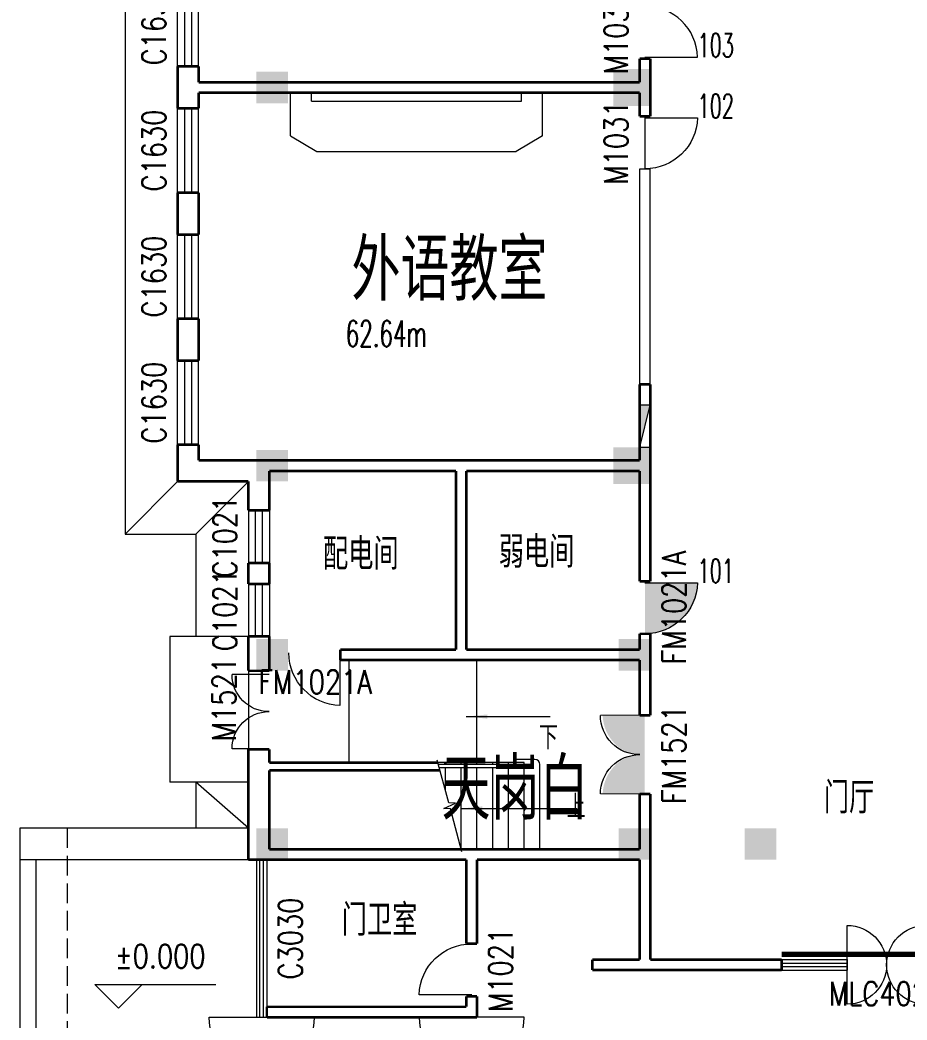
# Model space of a CAD drawing. Extents: x 1575758 to 1999219, y -897052 to -636879.
# Drawn here: x 1599708 to 1616597, y -691940 to -672905 of the extents above; entities that cross this region are included whole.
import ezdxf
from ezdxf.enums import TextEntityAlignment as Align

# ---------------------------------------------------------------- set-up
doc = ezdxf.new("R2010")
doc.units = 0
doc.header["$LTSCALE"] = 1500
doc.header["$MEASUREMENT"] = 0
doc.linetypes.add('CENTER', pattern=[2, 1.25, -0.25, 0.25, -0.25])
doc.linetypes.add('DASH', pattern=[0.35, 0.25, -0.1])
doc.layers.get('0').update_dxf_attribs({"linetype": 'CONTINUOUS', "lineweight": 5})
for name, color, linetype, lineweight in [('COLUMN', 7, 'CONTINUOUS', 5), ('DOTE', 7, 'CENTER', 5), ('P-S-TEXT', 7, 'CONTINUOUS', 5), ('PUB_DIM', 7, 'CONTINUOUS', 5), ('PUB_TEXT', 7, 'CONTINUOUS', 5), ('STAIR', 7, 'CONTINUOUS', 0), ('U型玻璃', 7, 'CONTINUOUS', 5), ('WALL', 7, 'CONTINUOUS', 5), ('WINDOW', 7, 'CONTINUOUS', 0), ('WINDOW_TEXT', 7, 'CONTINUOUS', 5), ('我的', 7, 'CONTINUOUS', 5), ('散水', 7, 'CONTINUOUS', 5), ('消火栓', 7, 'CONTINUOUS', 5), ('看线', 7, 'CONTINUOUS', 5), ('虚线', 7, 'DASH', 5), ('防火卷帘', 7, 'CONTINUOUS', 5)]:
    doc.layers.add(name, color=color, linetype=linetype, lineweight=lineweight)
doc.layers.add('防火门', color=10, linetype='CONTINUOUS')
doc.styles.add('_SIMPLEX', font='SIMPLEX.shx', dxfattribs={"width": 0.6})
doc.styles.add('DIM_FONT', font='romans.shx', dxfattribs={"width": 0.6})
doc.styles.add('H1', font='romans.shx', dxfattribs={"width": 1.2, "bigfont": 'hztxt.shx'})
doc.styles.add('SIMPLEX', font='SIMPLEX.SHX', dxfattribs={"width": 0.6})

# ---------------------------------------------------------------- blocks, each defined once
blk = doc.blocks.new('_FZH')
blk.add_solid([(0.5, -0.5), (-0.5, -0.5), (0.5, 0.5), (-0.5, 0.5)])
blk = doc.blocks.new('M_A10JJG')
for p, q in [((-0.5, -0.5), (-0.5, 0.5)), ((0.5, -0.5), (0.5, 0.5))]:
    blk.add_line(p, q)
for centre, start, end in [((-0.5, 0), 270, 90), ((0.5, 0), 90, 270)]:
    blk.add_arc(centre, 0.5, start, end)
blk = doc.blocks.new('_ARROW')
blk.add_solid([(0, 0), (-1, 0.1), (-1, -0.1)])
blk = doc.blocks.new('M_A2ZXL')
blk.add_line((-0.472, 0), (-0.472, -1))
blk.add_arc((-0.5, 0), 1, 271.6231, 0)
blk = doc.blocks.new('A$C68C06AB7')
at = {"layer": '消火栓'}
blk.add_hatch(color=256, dxfattribs=at).paths.add_polyline_path([(800, 200), (0, 200), (800, 0)])
blk.add_line((0, 200), (800, 0), dxfattribs=at)
blk.add_lwpolyline([(0, 200), (0, 0), (800, 0), (800, 200)], close=True, dxfattribs=at)
blk = doc.blocks.new('_WBLK')
for p, q in [((-0.5, 0.5), (0.5, 0.5)), ((0.5, 0.1667), (-0.5, 0.1667)), ((0.5, -0.1667), (-0.5, -0.1667)), ((-0.5, -0.5), (0.5, -0.5))]:
    blk.add_line(p, q)
at = {"layer": 'WINDOW_TEXT', "style": 'SIMPLEX', "flags": 9}
blk.add_attdef('A', text='', height=1, dxfattribs=at).set_placement((0, 1.5), align=Align.MIDDLE)
blk = doc.blocks.new('M_A3PTU')
for p, q in [((-0.5, 0), (-0.499, -0.498)), ((0.5, 0), (0.499, -0.498))]:
    blk.add_line(p, q)
for centre, start, end in [((-0.498, -0.001), 269.885, 0.0763), ((0.498, -0.001), 179.9237, 270.115)]:
    blk.add_arc(centre, 0.498, start, end)
blk = doc.blocks.new('_DBLK1')
for p, q in [((-0.47, 0), (-0.47, -0.47)), ((0.47, 0), (0.47, -0.47))]:
    blk.add_line(p, q)
for centre, start, end in [((-0.47, 0), 270, 0), ((0.47, 0), 180, 270)]:
    blk.add_arc(centre, 0.47, start, end)
at = {"layer": 'WINDOW_TEXT', "style": 'SIMPLEX', "flags": 9}
blk.add_attdef('A', text='', height=1, dxfattribs=at).set_placement((0, 1.5), align=Align.MIDDLE)

msp = doc.modelspace()

# ---------------------------------------------------------------- hatches: boundary and pattern name
at = {"layer": '防火门'}
for points in [[(1611607.7, -683617.6), (1612607.3, -683617.6, -0.4059403), (1611607.7, -684589.3)], [(1611601.7, -686139), (1610802.1, -686139, 0.4059403), (1611601.7, -686916.4)], [(1611601.7, -687639.5), (1610802.1, -687639.5, -0.4059403), (1611601.7, -686862.2)]]:
    msp.add_hatch(color=256, dxfattribs=at).paths.add_polyline_path(points)

# ---------------------------------------------------------------- linework, layer by layer
at = {"layer": 'DOTE'}
msp.add_line((1602707.8, -681389.3), (1602707.8, -650132.7), dxfattribs=at)
at = {"layer": 'PUB_DIM'}
for p, q in [((1601583.5, -691716.4), (1601133.5, -691266.4)), ((1601133.5, -691266.4), (1602033.5, -691266.4)), ((1602033.5, -691266.4), (1601583.5, -691716.4)), ((1602033.5, -691266.4), (1603435, -691266.4))]:
    msp.add_line(p, q, dxfattribs=at)
for points in [[(1608204.4, -686164.3), (1609802.5, -686164.3)], [(1608107.7, -687914.3), (1610318.8, -687914.3)]]:
    msp.add_lwpolyline(points, dxfattribs=at)
at = {"layer": 'STAIR'}
for p, q in [((1605977.8, -687039.3), (1605977.8, -685089.3)), ((1608407.7, -687039.3), (1608407.7, -685087.3)), ((1607871.1, -687806.3), (1607652.7, -686991)), ((1609307.7, -687039.3), (1607665.6, -687039.3)), ((1609482.2, -687079.3), (1607676.3, -687079.3)), ((1609482.2, -687139.3), (1607692.4, -687139.3)), ((1607807.7, -687569.6), (1607807.7, -687139.3)), ((1608107.7, -687079.3), (1608107.7, -687039.3)), ((1608107.7, -688689.3), (1608107.7, -687139.3)), ((1608407.7, -687079.3), (1608407.7, -687039.3)), ((1608407.7, -688689.3), (1608407.7, -687139.3)), ((1608707.7, -687079.3), (1608707.7, -687039.3)), ((1608707.7, -688689.3), (1608707.7, -687139.3)), ((1609007.7, -687079.3), (1609007.7, -687039.3)), ((1609007.7, -688689.3), (1609007.7, -687139.3)), ((1609507.7, -686979.3), (1609157.7, -686979.3)), ((1609157.7, -687039.3), (1609157.7, -686979.3)), ((1609307.7, -687079.3), (1609307.7, -687039.3)), ((1609307.7, -688689.3), (1609307.7, -687139.3)), ((1609482.2, -687139.3), (1609482.2, -687079.3)), ((1609607.7, -688689.3), (1609607.7, -687077.9)), ((1609607.7, -687079.3), (1609607.7, -687079.3)), ((1609607.7, -688689.3), (1609607.7, -687139.3)), ((1607775.9, -687914.6), (1607997.4, -687813.9)), ((1607902.2, -687922.2), (1607775.9, -687914.6)), ((1607997.4, -687813.9), (1607871.1, -687806.3)), ((1608120.7, -688737.6), (1607902.2, -687922.2)), ((1599707.7, -688889.3), (1599707.7, -695889.3)), ((1600007.7, -688889.3), (1600007.7, -695889.3)), ((1600007.7, -688889.3), (1600007.7, -695889.3))]:
    msp.add_line(p, q, dxfattribs=at)
at = {"layer": 'STAIR', "const_width": 50}
for points in [[(1607807.7, -687079.3), (1607807.7, -687039.3)], [(1609607.7, -688689.3), (1608107.7, -688689.3)]]:
    msp.add_lwpolyline(points, dxfattribs=at)
at = {"layer": 'STAIR'}
msp.add_arc((1609507.7, -687079.3), 100, 0, 90, dxfattribs=at)
at = {"layer": 'U型玻璃'}
for p, q in [((1611507.7, -675739.3), (1611707.7, -675739.3)), ((1611507.7, -679839.3), (1611507.7, -675739.3)), ((1611707.7, -679839.3), (1611707.7, -675739.3))]:
    msp.add_line(p, q, dxfattribs=at)
at = {"layer": 'WALL'}
for p, q in [((1604857.8, -675107.7), (1604857.8, -674298.7)), ((1605257.8, -674448.7), (1605257.8, -674298.7)), ((1609257.8, -674448.7), (1609257.8, -674298.7)), ((1609657.8, -675107.7), (1609657.8, -674298.7)), ((1605257.8, -674448.7), (1609257.8, -674448.7)), ((1604857.8, -675107.7), (1605357.8, -675407.7)), ((1609657.8, -675107.7), (1609157.8, -675407.7)), ((1605357.8, -675407.7), (1609157.8, -675407.7)), ((1604057.7, -684639.3), (1602557.7, -684639.3)), ((1602557.7, -684639.3), (1602557.7, -687411.2)), ((1604057.7, -685293.7), (1604057.7, -686775.4)), ((1604057.7, -687411.2), (1602557.7, -687411.2)), ((1604057.7, -688289.3), (1603057.7, -687411.2))]:
    msp.add_line(p, q, dxfattribs=at)
at = {"layer": 'WALL', "const_width": 50}
for points in [[(1611507.7, -674089.3), (1611507.7, -673639.3)], [(1611507.7, -673639.3), (1611707.7, -673639.3)], [(1611707.7, -674739.3), (1611707.7, -673639.3)], [(1602707.7, -674589.3), (1602707.7, -673789.3)], [(1602707.7, -673789.3), (1603107.7, -673789.3)], [(1603107.7, -674089.3), (1603107.7, -673789.3)], [(1603107.7, -674089.3), (1611507.7, -674089.3)], [(1603107.7, -674589.3), (1603107.7, -674289.3)], [(1603107.7, -674289.3), (1611507.7, -674289.3)], [(1611507.7, -674739.3), (1611507.7, -674289.3)], [(1602707.7, -674589.3), (1603107.7, -674589.3)], [(1611507.7, -674739.3), (1611707.7, -674739.3)], [(1602707.7, -676989.3), (1602707.7, -676189.3)], [(1602707.7, -676189.3), (1603107.7, -676189.3)], [(1603107.7, -676989.3), (1603107.7, -676189.3)], [(1602707.7, -676989.3), (1603107.7, -676989.3)], [(1602707.7, -679389.3), (1602707.7, -678589.3)], [(1602707.7, -678589.3), (1603107.7, -678589.3)], [(1603107.7, -679389.3), (1603107.7, -678589.3)], [(1602707.7, -679389.3), (1603107.7, -679389.3)], [(1611707.7, -679839.3), (1611507.7, -679839.3)], [(1611507.7, -681289.3), (1611507.7, -679839.3)], [(1611707.7, -679839.3), (1611707.7, -681489.3)], [(1602707.7, -680989.3), (1603107.7, -680989.3)], [(1602707.7, -681689.3), (1602707.7, -680989.3)], [(1603107.7, -681289.3), (1603107.7, -680989.3)], [(1611507.7, -681289.3), (1603107.7, -681289.3)], [(1608007.7, -681489.3), (1604457.7, -681489.3)], [(1604457.7, -682239.3), (1604457.7, -681489.3)], [(1608007.7, -684889.3), (1608007.7, -681489.3)], [(1608207.7, -681489.3), (1611507.7, -681489.3)], [(1608207.7, -684889.3), (1608207.7, -681489.3)], [(1611507.7, -683589.3), (1611507.7, -681489.3)], [(1611707.7, -683589.3), (1611707.7, -681489.3)], [(1604057.7, -681689.3), (1602707.7, -681689.3)], [(1604057.7, -682239.3), (1604057.7, -681689.3)], [(1604457.7, -682239.3), (1604057.7, -682239.3)], [(1604057.7, -683239.3), (1604057.7, -683639.3)], [(1604057.7, -683239.3), (1604457.7, -683239.3)], [(1604457.7, -683239.3), (1604457.7, -683639.3)], [(1604457.7, -683639.3), (1604057.7, -683639.3)], [(1611507.7, -683589.3), (1611707.7, -683589.3)], [(1604057.7, -684639.3), (1604457.7, -684639.3)], [(1604057.7, -685293.7), (1604057.7, -684639.3)], [(1604457.7, -685293.7), (1604457.7, -684639.3)], [(1611507.7, -684889.3), (1611507.7, -684589.3)], [(1611507.7, -684589.3), (1611707.7, -684589.3)], [(1611707.7, -684589.3), (1611707.7, -686139.3)], [(1608007.7, -684889.3), (1605807.7, -684889.3)], [(1605807.7, -684889.3), (1605807.7, -685089.3)], [(1608207.7, -684889.3), (1611507.7, -684889.3)], [(1605807.7, -685089.3), (1611507.7, -685089.3)], [(1611507.7, -685089.3), (1611507.7, -686139.3)], [(1604057.7, -685293.7), (1604457.7, -685293.7)], [(1611707.7, -686139.3), (1611507.7, -686139.3)], [(1604457.7, -686789.3), (1604057.7, -686789.3)], [(1604057.7, -688889.3), (1604057.7, -686789.3)], [(1604457.7, -686789.3), (1604457.7, -687039.3)], [(1607665.6, -687039.3), (1604457.7, -687039.3)], [(1604457.7, -687189.3), (1604457.7, -688689.3)], [(1607705.8, -687189.3), (1604457.7, -687189.3)], [(1611507.7, -687639.3), (1611707.7, -687639.3)], [(1611507.7, -688689.3), (1611507.7, -687639.3)], [(1611707.7, -687639.3), (1611707.7, -690789.3)], [(1604057.7, -688889.3), (1608207.7, -688889.3)], [(1608207.7, -690489.3), (1608207.7, -688889.3)], [(1608407.7, -688889.3), (1611507.7, -688889.3)], [(1608407.7, -690489.3), (1608407.7, -688889.3)], [(1611507.7, -688889.3), (1611507.7, -690789.3)], [(1608207.7, -690489.3), (1608407.7, -690489.3)], [(1610607.7, -690789.3), (1611507.7, -690789.3)], [(1610607.7, -690789.3), (1610607.7, -690989.3)], [(1611707.7, -690789.3), (1614207.7, -690789.3)], [(1614207.7, -690789.3), (1614207.7, -690989.3)], [(1610607.7, -690989.3), (1614207.7, -690989.3)], [(1608207.7, -691489.3), (1608407.7, -691489.3)], [(1608207.7, -691689.3), (1608207.7, -691489.3)], [(1608407.7, -691889.3), (1608407.7, -691489.3)], [(1604407.7, -691889.3), (1604407.7, -691689.3)], [(1604407.7, -691689.3), (1608207.7, -691689.3)], [(1604407.7, -691889.3), (1608407.7, -691889.3)]]:
    msp.add_lwpolyline(points, dxfattribs=at)
at = {"layer": 'WALL', "lineweight": 100, "const_width": 50}
msp.add_lwpolyline([(1604457.7, -688689.3), (1611507.7, -688689.3)], dxfattribs=at)
at = {"layer": 'WINDOW'}
for p, q in [((1614207.7, -690789.3), (1615457.7, -690789.3)), ((1614207.7, -690856.3), (1615457.7, -690856.3)), ((1614207.7, -690922.3), (1615457.7, -690922.3)), ((1615457.7, -690789.3), (1615457.7, -690989.3)), ((1614207.7, -690989.3), (1615457.7, -690989.3))]:
    msp.add_line(p, q, dxfattribs=at)
at = {"layer": '我的', "color": 0, "lineweight": 5}
msp.add_line((1611607.7, -674739.3), (1611607.7, -675739.3), dxfattribs=at)
at = {"layer": '散水'}
for p, q in [((1602707.7, -681689.3), (1601707.7, -682689.3)), ((1603057.7, -682689.3), (1604057.7, -681689.3))]:
    msp.add_line(p, q, dxfattribs=at)
for points in [[(1617407.8, -652339.3), (1603057.7, -652339.3), (1603057.7, -658489.3), (1601707.7, -658489.3), (1601707.7, -682689.3), (1603057.7, -682689.3), (1603057.7, -684639.3)], [(1603057.7, -687411.2), (1603057.7, -688289.3)]]:
    msp.add_lwpolyline(points, dxfattribs=at)
at = {"layer": '看线'}
for p, q in [((1599707.7, -688289.3), (1599707.7, -688889.3)), ((1604057.7, -688289.3), (1599707.7, -688289.3)), ((1604057.7, -688889.3), (1599707.7, -688889.3))]:
    msp.add_line(p, q, dxfattribs=at)
at = {"layer": '虚线'}
msp.add_lwpolyline([(1604057.7, -688289.3), (1600607.7, -688289.3), (1600607.7, -696489.3), (1602107.7, -696489.3)], dxfattribs=at)
at = {"layer": '防火卷帘', "linetype": 'DASH', "const_width": 100}
msp.add_lwpolyline([(1614207.7, -690689.3), (1618207.7, -690689.3)], dxfattribs=at)

# ---------------------------------------------------------------- block references
at = {"layer": 'COLUMN'}
for p, xscale, yscale, zscale in [((1604507.7, -674189.3), 600, 600, 600), ((1611357.7, -674189.3), 700, 700, 700), ((1611357.7, -681389.3), 700, 700, 700), ((1604507.7, -681389.3), 600, 600, 600), ((1604507.8, -684989.3), 600, 600, 600), ((1611407.8, -684989.3), 600, 600, 600), ((1604507.7, -688589.3), 600, 600, 600), ((1611407.7, -688589.3), 600, 600, 600), ((1613807.7, -688589.3), 600, 600, 600)]:
    msp.add_blockref('_FZH', p, dxfattribs=dict(at, xscale=xscale, yscale=yscale, zscale=zscale))
at = {"layer": 'PUB_DIM', "xscale": 400, "yscale": 400, "zscale": 400, "rotation": 180}
for p in [(1608204.4, -686164.3), (1608107.7, -687914.3)]:
    msp.add_blockref('_ARROW', p, dxfattribs=at)
at = {"layer": 'WINDOW'}
ref = msp.add_blockref('_WBLK', (1602907.7, -672989.3), dxfattribs=dict(at, xscale=1600, yscale=400, zscale=1600, rotation=90))
ref.add_attrib('A', 'C1630', dxfattribs={"layer": 'WINDOW_TEXT', "height": 450, "rotation": 90, "style": '_SIMPLEX', "width": 0.8, "flags": 8}).set_placement((1602257.7, -672989.3), align=Align.MIDDLE)
ref = msp.add_blockref('M_A2ZXL', (1611607.7, -673139.3), dxfattribs=dict(at, xscale=1000, yscale=1000, zscale=1000, rotation=90))
ref.add_attrib('A', 'M1031', dxfattribs={"layer": 'WINDOW_TEXT', "height": 450, "rotation": 90, "style": '_SIMPLEX', "width": 0.8, "flags": 8}).set_placement((1611057.7, -673139.3), align=Align.MIDDLE)
ref = msp.add_blockref('_WBLK', (1602907.7, -675389.3), dxfattribs=dict(at, xscale=1600, yscale=400.0000000004657, zscale=1600, rotation=90))
ref.add_attrib('A', 'C1630', dxfattribs={"layer": 'WINDOW_TEXT', "height": 450, "rotation": 90, "style": '_SIMPLEX', "width": 0.8, "flags": 8}).set_placement((1602257.7, -675389.3), align=Align.MIDDLE)
ref = msp.add_blockref('M_A2ZXL', (1611607.7, -675239.3), dxfattribs=dict(at, xscale=-1000, yscale=1000, zscale=1000, rotation=90))
ref.add_attrib('A', 'M1031', dxfattribs={"layer": 'WINDOW_TEXT', "height": 450, "rotation": 90, "style": '_SIMPLEX', "width": 0.8, "flags": 8}).set_placement((1611057.7, -675239.3), align=Align.MIDDLE)
ref = msp.add_blockref('_WBLK', (1602907.7, -677789.3), dxfattribs=dict(at, xscale=1600, yscale=400.0000000002328, zscale=1600, rotation=90))
ref.add_attrib('A', 'C1630', dxfattribs={"layer": 'WINDOW_TEXT', "height": 450, "rotation": 90, "style": '_SIMPLEX', "width": 0.8, "flags": 8}).set_placement((1602257.7, -677789.3), align=Align.MIDDLE)
ref = msp.add_blockref('_WBLK', (1602907.7, -680189.3), dxfattribs=dict(at, xscale=1600, yscale=400, zscale=1600, rotation=90))
ref.add_attrib('A', 'C1630', dxfattribs={"layer": 'WINDOW_TEXT', "height": 450, "rotation": 90, "style": '_SIMPLEX', "width": 0.8, "flags": 8}).set_placement((1602257.7, -680189.3), align=Align.MIDDLE)
ref = msp.add_blockref('_WBLK', (1604257.7, -682739.3), dxfattribs=dict(at, xscale=-1000, yscale=400.0000000034925, zscale=1000, rotation=90))
ref.add_attrib('A', 'C1021', dxfattribs={"layer": 'WINDOW_TEXT', "height": 450, "rotation": 90, "style": '_SIMPLEX', "width": 0.8, "flags": 8}).set_placement((1603607.7, -682739.3), align=Align.MIDDLE)
ref = msp.add_blockref('M_A2ZXL', (1611607.7, -684089.3), dxfattribs=dict(at, xscale=1000, yscale=-1000, zscale=1000, rotation=270))
ref.add_attrib('A', 'FM1021A', dxfattribs={"layer": 'WINDOW_TEXT', "height": 450, "rotation": 90, "style": '_SIMPLEX', "width": 0.8, "flags": 8}).set_placement((1612157.7, -684089.3), align=Align.MIDDLE)
ref = msp.add_blockref('_WBLK', (1604257.7, -684139.3), dxfattribs=dict(at, xscale=-1000, yscale=400.0000000034925, zscale=1000, rotation=90))
ref.add_attrib('A', 'C1021', dxfattribs={"layer": 'WINDOW_TEXT', "height": 450, "rotation": 90, "style": '_SIMPLEX', "width": 0.8, "flags": 8}).set_placement((1603607.7, -684139.3), align=Align.MIDDLE)
ref = msp.add_blockref('M_A2ZXL', (1605328.2, -684953.7), dxfattribs=dict(at, xscale=1000, yscale=-1000, zscale=1000, rotation=180))
ref.add_attrib('A', 'FM1021A', dxfattribs={"layer": 'WINDOW_TEXT', "height": 450, "style": '_SIMPLEX', "width": 0.8, "flags": 8}).set_placement((1605328.2, -685503.7), align=Align.MIDDLE)
ref = msp.add_blockref('_DBLK1', (1604449.6, -686070.4), dxfattribs=dict(at, xscale=1500, yscale=-1500, zscale=1500, rotation=90))
ref.add_attrib('A', 'M1521', dxfattribs={"layer": 'WINDOW_TEXT', "height": 450, "rotation": 90, "style": '_SIMPLEX', "width": 0.8, "flags": 8}).set_placement((1603593.1, -685835.5), align=Align.MIDDLE)
ref = msp.add_blockref('M_A3PTU', (1611507.7, -686889.3), dxfattribs=dict(at, xscale=1500, yscale=-1500, zscale=1500, rotation=90))
ref.add_attrib('A', 'FM1521', dxfattribs={"layer": 'WINDOW_TEXT', "height": 450, "rotation": 90, "style": '_SIMPLEX', "width": 0.8, "flags": 8}).set_placement((1612157.7, -686889.3), align=Align.MIDDLE)
ref = msp.add_blockref('_WBLK', (1604307.7, -690389.3), dxfattribs=dict(at, xscale=3000, yscale=200, zscale=3000, rotation=269.9999999989995))
ref.add_attrib('A', 'C3030', dxfattribs={"layer": 'WINDOW_TEXT', "height": 450, "rotation": 90, "style": '_SIMPLEX', "width": 0.8, "flags": 8}).set_placement((1604857.7, -690389.3), align=Align.MIDDLE)
ref = msp.add_blockref('M_A10JJG', (1616207.7, -690889.3), dxfattribs=dict(at, xscale=-1500, yscale=1500, zscale=1500))
ref.add_attrib('A', 'MLC4027', dxfattribs={"layer": 'WINDOW_TEXT', "height": 450, "style": '_SIMPLEX', "width": 0.8, "flags": 8}).set_placement((1616207.7, -691439.3), align=Align.MIDDLE)
ref = msp.add_blockref('M_A2ZXL', (1608307.7, -690989.3), dxfattribs=dict(at, xscale=-1000, yscale=1000, zscale=1000, rotation=270))
ref.add_attrib('A', 'M1021', dxfattribs={"layer": 'WINDOW_TEXT', "height": 450, "rotation": 90, "style": '_SIMPLEX', "width": 0.8, "flags": 8}).set_placement((1608857.7, -690989.3), align=Align.MIDDLE)
ref = msp.add_blockref('M_A10JJG', (1604307.7, -692889.3), dxfattribs=dict(at, xscale=-2000, yscale=2000, zscale=2000, rotation=270))
ref.add_attrib('A', 'MLC4030', dxfattribs={"layer": 'WINDOW_TEXT', "height": 450, "rotation": 90, "style": '_SIMPLEX', "width": 0.8, "flags": 8}).set_placement((1604852.6, -694024.5), align=Align.MIDDLE)
ref = msp.add_blockref('M_A10JJG', (1608307.7, -692889.3), dxfattribs=dict(at, xscale=2000, yscale=2000, zscale=2000, rotation=90))
ref.add_attrib('A', 'MLC4030', dxfattribs={"layer": 'WINDOW_TEXT', "height": 450, "rotation": 90, "style": '_SIMPLEX', "width": 0.8, "flags": 8}).set_placement((1607762.8, -694024.5), align=Align.MIDDLE)
at = {"layer": '消火栓', "rotation": 90}
msp.add_blockref('A$C68C06AB7', (1611707.7, -681039.3), dxfattribs=at)

# ---------------------------------------------------------------- texts
at = {"layer": 'P-S-TEXT', "style": 'H1', "width": 0.8}
for s, p in [('下', (1609589.2, -686788.4)), ('上', (1610114.5, -688104.4))]:
    msp.add_text(s, height=450, dxfattribs=at).set_placement(p)
at = {"layer": 'PUB_DIM', "style": 'DIM_FONT', "width": 0.8}
msp.add_text('%%p0.000', height=450, rotation=360, dxfattribs=at).set_placement((1603240.6, -690951.4), align=Align.RIGHT)
at = {"layer": 'PUB_TEXT', "style": 'H1', "width": 0.8}
for s, p in [('配电间', (1605477.3, -683370)), ('弱电间', (1608823.1, -683330.9)), ('门厅', (1615013.1, -688009.2)), ('门卫室', (1605833.1, -690337))]:
    msp.add_text(s, height=600, dxfattribs=at).set_placement(p)
at = {"layer": '我的', "lineweight": 0, "style": 'H1', "width": 0.8}
for s, p in [('外语教室', (1606018.5, -678247.2)), ('天岗白', (1607733.7, -688128.4))]:
    msp.add_text(s, height=1166.4, dxfattribs=at).set_placement(p)
at = {"layer": '我的', "color": 0, "lineweight": 5, "attachment_point": 1, "style": 'DIM_FONT'}
for s, insert, char_height, width in [('103', (1612607.3, -673160.9), 450, 1894.64), ('102', (1612607.3, -674317.6), 450, 1894.64), ('{\\C3;62.64m}', (1605910.2, -678625.2), 500, 1934.41), ('101', (1612607.3, -683167.6), 450, 1894.64)]:
    msp.add_mtext(s, dxfattribs=dict(at, insert=insert, char_height=char_height, width=width))

doc.saveas('drawing.dxf')
